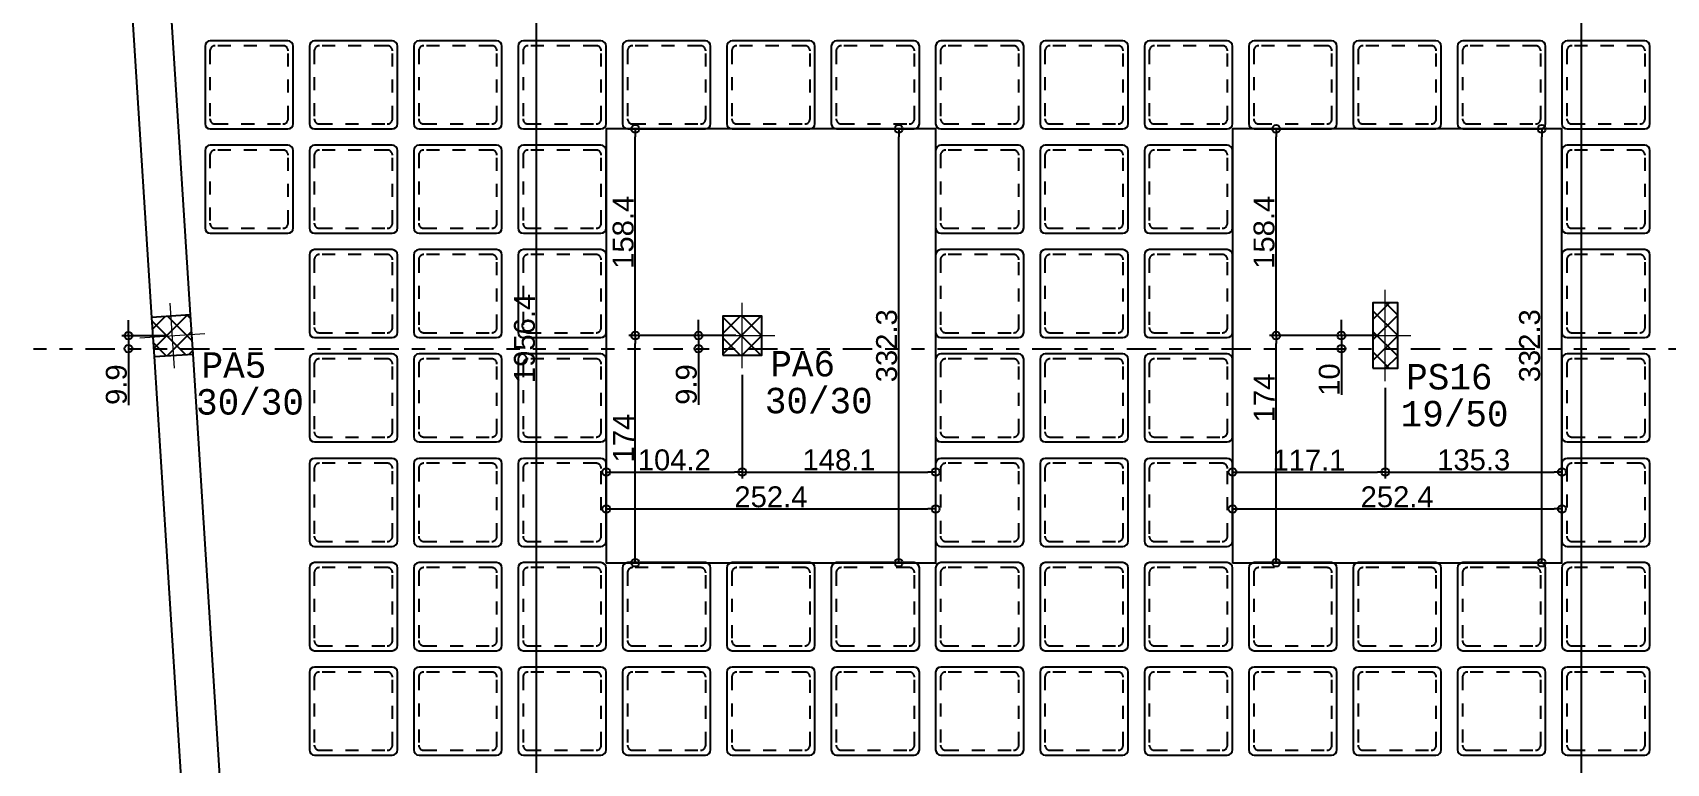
# Model space of a CAD drawing. Header units: millimetres. Extents: x -967 to 563, y -1588 to 506.
# Drawn here: x 30.44 to 42.95, y -235.16 to -229.56 of the extents above; entities that cross this region are included whole.
import ezdxf

# ---------------------------------------------------------------- set-up
doc = ezdxf.new("R2010")
doc.units = ezdxf.units.MM
for name, pattern in [('CYPE_RAYAPUNTOPUNTO', [0.45, 0.225, -0.075, 0, -0.075, 0, -0.075]), ('DASHDOT', [1, 0.5, -0.25, 0, -0.25]), ('ESTILO_TQS_0001', [1, 0.7, -0.3])]:
    doc.linetypes.add(name, pattern=pattern)
for name, color, linetype in [('1', 5, 'Continuous'), ('12', 4, 'Continuous'), ('208', 13, 'Continuous'), ('251', 5, 'Continuous'), ('252', 153, 'ESTILO_TQS_0001'), ('4', 2, 'Continuous'), ('9', 7, 'Continuous'), ('COTAS', 1, 'Continuous'), ('EIXOS', 8, 'DASHDOT')]:
    doc.layers.add(name, color=color, linetype=linetype)
doc.layers.add('PILAR_EIXOS', color=1, linetype='Continuous', lineweight=0)
doc.styles.add('ARIAL', font='arial.ttf')
doc.styles.add('TQS_LUCIDA_CONSOLE', font='lucon.TTF')
doc.dimstyles.new('AVILLA 100 2', dxfattribs={"dimtxt": 0.16, "dimasz": 0.06, "dimexe": 0.05, "dimexo": 0.05, "dimgap": 0.01, "dimtad": 3, "dimdec": 1, "dimlfac": 100, "dimzin": 9, "dimdsep": 46, "dimtxsty": 'ARIAL', "dimblk": 'ORIGIN', "dimcen": 1.5, "dimclrd": 10, "dimclre": 10, "dimclrt": 7, "dimadec": 0, "dimazin": 0, "dimtfac": 1, "dimtdec": 1, "dimtmove": 0, "dimatfit": 1, "dimfxl": 1, "dimarcsym": 0})
pattern_1 = [(45, (685.15059, -106.08026), (-0.078577241, 0.078577241), []), (135, (685.15059, -106.08026), (-0.078577241, -0.078577241), [])]

# ---------------------------------------------------------------- blocks, each defined once
blk = doc.blocks.new('_VAONER063700637000750007500')
at = {"layer": '251', "color": 8}
for p, q in [((-33.725, 29.725), (-33.725, -29.725)), ((29.725, 33.725), (-29.725, 33.725)), ((33.725, -29.725), (33.725, 29.725)), ((-29.725, -33.725), (29.725, -33.725))]:
    blk.add_line(p, q, dxfattribs=at)
for centre, start, end in [((-29.725, 29.725), 90, 180), ((29.725, 29.725), 0, 90), ((-29.725, -29.725), 180, 270), ((29.725, -29.725), 270, 0)]:
    blk.add_arc(centre, 4, start, end, dxfattribs=at)
at = {"layer": '252', "color": 8}
for p, q in [((-29.975, 25.975), (-29.975, -25.975)), ((25.975, 29.975), (-25.975, 29.975)), ((29.975, -25.975), (29.975, 25.975)), ((-25.975, -29.975), (25.975, -29.975))]:
    blk.add_line(p, q, dxfattribs=at)
for centre, start, end in [((-25.975, 25.975), 90, 180), ((25.975, 25.975), 0, 90), ((-25.975, -25.975), 180, 270), ((25.975, -25.975), 270, 0)]:
    blk.add_arc(centre, 4, start, end, dxfattribs=at)
blk = doc.blocks.new('NERVURADA TÉRREO 1 MODELO 2 (LO) R0')
at = {"layer": '208', "xscale": 0.01, "yscale": 0.01, "zscale": 0.01}
for p in [(704.271, -743.129), (705.07, -743.129), (705.87, -743.129), (706.669, -743.129), (707.469, -743.129), (708.268, -743.129), (709.068, -743.129), (709.867, -743.129), (710.667, -743.129), (711.466, -743.129), (712.266, -743.129), (713.065, -743.129), (713.865, -743.129), (714.664, -743.129), (704.271, -743.928), (705.07, -743.928), (705.87, -743.928), (706.669, -743.928), (709.867, -743.928), (710.667, -743.928), (711.466, -743.928), (714.664, -743.928), (705.07, -744.728), (705.87, -744.728), (706.669, -744.728), (709.867, -744.728), (710.667, -744.728), (711.466, -744.728), (714.664, -744.728), (705.07, -745.527), (705.87, -745.527), (706.669, -745.527), (709.867, -745.527), (710.667, -745.527), (711.466, -745.527), (714.664, -745.527), (705.07, -746.327), (705.87, -746.327), (706.669, -746.327), (709.867, -746.327), (710.667, -746.327), (711.466, -746.327), (714.664, -746.327), (705.07, -747.126), (705.87, -747.126), (706.669, -747.126), (707.469, -747.126), (708.268, -747.126), (709.068, -747.126), (709.867, -747.126), (710.667, -747.126), (711.466, -747.126), (712.266, -747.126), (713.065, -747.126), (713.865, -747.126), (714.664, -747.126), (705.07, -747.926), (705.87, -747.926), (706.669, -747.926), (707.469, -747.926), (708.268, -747.926), (709.068, -747.926), (709.867, -747.926), (710.667, -747.926), (711.466, -747.926), (712.266, -747.926), (713.065, -747.926), (713.865, -747.926), (714.664, -747.926)]:
    blk.add_blockref('_VAONER063700637000750007500', p, dxfattribs=at)
blk = doc.blocks.new('Eixos do pilar')
at = {"layer": 'PILAR_EIXOS'}
for p, q in [((0, -0.5), (0, 0.5)), ((-0.5, 0), (0.5, 0))]:
    blk.add_line(p, q, dxfattribs=at)
blk = doc.blocks.new('_Origin')
at = {"color": 0, "linetype": 'ByBlock', "lineweight": -2}
blk.add_line((0, 0), (-1, 0), dxfattribs=at)
blk.add_circle((0, 0), 0.5, dxfattribs=at)
blk = doc.blocks.new('*D52')
at = {"layer": 'COTAS', "color": 10, "linetype": 'ByBlock', "lineweight": -2, "transparency": 16777216}
for p, q in [((702.869, -135.1), (701.288, -135.1)), ((701.338, -145.09), (701.338, -135.16))]:
    blk.add_line(p, q, dxfattribs=at)
at = {"layer": 'Defpoints', "color": 0, "linetype": 'ByBlock', "transparency": 16777216}
for p in [(701.338, -135.1), (702.919, -135.1), (701.338, -145.15)]:
    blk.add_point(p, dxfattribs=at)
at = {"layer": 'COTAS', "color": 10, "linetype": 'ByBlock', "lineweight": -2, "transparency": 16777216, "xscale": 0.06, "yscale": 0.06, "zscale": 0.06}
for p, rotation in [((701.338, -135.1), 90), ((701.338, -145.15), 270)]:
    blk.add_blockref('_Origin', p, dxfattribs=dict(at, rotation=rotation))
at = {"layer": 'COTAS', "color": 7, "linetype": 'ByBlock', "transparency": 16777216, "insert": (701.246, -140.125), "char_height": 0.16, "attachment_point": 5, "rotation": 90, "style": 'ARIAL'}
blk.add_mtext('1005', dxfattribs=at)
blk = doc.blocks.new('*D783')
at = {"layer": 'COTAS', "color": 10, "linetype": 'ByBlock', "lineweight": -2, "transparency": 16777216}
blk.add_line((823.652, -608.57), (823.652, -567.37), dxfattribs=at)
at = {"layer": 'Defpoints', "color": 0, "linetype": 'ByBlock', "transparency": 16777216}
for p in [(823.652, -567.31), (823.652, -567.31), (823.652, -608.63)]:
    blk.add_point(p, dxfattribs=at)
at = {"layer": 'COTAS', "color": 10, "linetype": 'ByBlock', "lineweight": -2, "transparency": 16777216, "xscale": 0.06, "yscale": 0.06, "zscale": 0.06}
for p, rotation in [((823.652, -567.31), 90), ((823.652, -608.63), 270)]:
    blk.add_blockref('_Origin', p, dxfattribs=dict(at, rotation=rotation))
at = {"layer": 'COTAS', "color": 7, "linetype": 'ByBlock', "transparency": 16777216, "insert": (823.56, -587.97), "char_height": 0.16, "attachment_point": 5, "rotation": 90, "style": 'ARIAL'}
blk.add_mtext('4132', dxfattribs=at)
blk = doc.blocks.new('*D825')
at = {"layer": 'COTAS', "color": 10, "linetype": 'ByBlock', "lineweight": -2, "transparency": 16777216}
for p, q in [((817.224, -577.37), (817.224, -578.165)), ((816.242, -578.115), (817.164, -578.115))]:
    blk.add_line(p, q, dxfattribs=at)
at = {"layer": 'Defpoints', "color": 0, "linetype": 'ByBlock', "transparency": 16777216}
for p in [(817.224, -577.32), (816.182, -578.115), (817.224, -578.115)]:
    blk.add_point(p, dxfattribs=at)
at = {"layer": 'COTAS', "color": 10, "linetype": 'ByBlock', "lineweight": -2, "transparency": 16777216, "xscale": 0.06, "yscale": 0.06, "zscale": 0.06, "rotation": 180}
blk.add_blockref('_Origin', (816.182, -578.115), dxfattribs=at)
at = {"layer": 'COTAS', "color": 10, "linetype": 'ByBlock', "lineweight": -2, "transparency": 16777216, "xscale": 0.06, "yscale": 0.06, "zscale": 0.06}
blk.add_blockref('_Origin', (817.224, -578.115), dxfattribs=at)
at = {"layer": 'COTAS', "color": 7, "linetype": 'ByBlock', "transparency": 16777216, "insert": (816.703, -578.023), "char_height": 0.16, "attachment_point": 5, "style": 'ARIAL'}
blk.add_mtext('104.2', dxfattribs=at)
blk = doc.blocks.new('*D826')
at = {"layer": 'COTAS', "color": 10, "linetype": 'ByBlock', "lineweight": -2, "transparency": 16777216}
for p, q in [((817.224, -577.37), (817.224, -578.165)), ((817.284, -578.115), (818.645, -578.115))]:
    blk.add_line(p, q, dxfattribs=at)
at = {"layer": 'Defpoints', "color": 0, "linetype": 'ByBlock', "transparency": 16777216}
for p in [(817.224, -577.32), (818.705, -578.115), (818.705, -578.115)]:
    blk.add_point(p, dxfattribs=at)
at = {"layer": 'COTAS', "color": 10, "linetype": 'ByBlock', "lineweight": -2, "transparency": 16777216, "xscale": 0.06, "yscale": 0.06, "zscale": 0.06, "rotation": 180}
blk.add_blockref('_Origin', (817.224, -578.115), dxfattribs=at)
at = {"layer": 'COTAS', "color": 10, "linetype": 'ByBlock', "lineweight": -2, "transparency": 16777216, "xscale": 0.06, "yscale": 0.06, "zscale": 0.06}
blk.add_blockref('_Origin', (818.705, -578.115), dxfattribs=at)
at = {"layer": 'COTAS', "color": 7, "linetype": 'ByBlock', "transparency": 16777216, "insert": (817.965, -578.023), "char_height": 0.16, "attachment_point": 5, "style": 'ARIAL'}
blk.add_mtext('148.1', dxfattribs=at)
blk = doc.blocks.new('*D827')
at = {"layer": 'COTAS', "color": 10, "linetype": 'ByBlock', "lineweight": -2, "transparency": 16777216}
blk.add_line((816.242, -578.398), (818.645, -578.398), dxfattribs=at)
at = {"layer": 'Defpoints', "color": 0, "linetype": 'ByBlock', "transparency": 16777216}
for p in [(816.182, -578.398), (818.705, -578.398), (818.705, -578.398)]:
    blk.add_point(p, dxfattribs=at)
at = {"layer": 'COTAS', "color": 10, "linetype": 'ByBlock', "lineweight": -2, "transparency": 16777216, "xscale": 0.06, "yscale": 0.06, "zscale": 0.06, "rotation": 180}
blk.add_blockref('_Origin', (816.182, -578.398), dxfattribs=at)
at = {"layer": 'COTAS', "color": 10, "linetype": 'ByBlock', "lineweight": -2, "transparency": 16777216, "xscale": 0.06, "yscale": 0.06, "zscale": 0.06}
blk.add_blockref('_Origin', (818.705, -578.398), dxfattribs=at)
at = {"layer": 'COTAS', "color": 7, "linetype": 'ByBlock', "transparency": 16777216, "insert": (817.443, -578.306), "char_height": 0.16, "attachment_point": 5, "style": 'ARIAL'}
blk.add_mtext('252.4', dxfattribs=at)
blk = doc.blocks.new('*D828')
at = {"layer": 'COTAS', "color": 10, "linetype": 'ByBlock', "lineweight": -2, "transparency": 16777216}
for p, q in [((816.979, -577.07), (816.354, -577.07)), ((816.404, -578.75), (816.404, -577.13))]:
    blk.add_line(p, q, dxfattribs=at)
at = {"layer": 'Defpoints', "color": 0, "linetype": 'ByBlock', "transparency": 16777216}
for p in [(816.404, -577.07), (817.029, -577.07), (816.404, -578.81)]:
    blk.add_point(p, dxfattribs=at)
at = {"layer": 'COTAS', "color": 10, "linetype": 'ByBlock', "lineweight": -2, "transparency": 16777216, "xscale": 0.06, "yscale": 0.06, "zscale": 0.06}
for p, rotation in [((816.404, -577.07), 90), ((816.404, -578.81), 270)]:
    blk.add_blockref('_Origin', p, dxfattribs=dict(at, rotation=rotation))
at = {"layer": 'COTAS', "color": 7, "linetype": 'ByBlock', "transparency": 16777216, "insert": (816.314, -577.855), "char_height": 0.16, "attachment_point": 5, "rotation": 90, "style": 'ARIAL'}
blk.add_mtext('174', dxfattribs=at)
blk = doc.blocks.new('*D829')
at = {"layer": 'COTAS', "color": 10, "linetype": 'ByBlock', "lineweight": -2, "transparency": 16777216}
for p, q in [((816.404, -577.01), (816.404, -575.547)), ((816.979, -577.07), (816.354, -577.07))]:
    blk.add_line(p, q, dxfattribs=at)
at = {"layer": 'Defpoints', "color": 0, "linetype": 'ByBlock', "transparency": 16777216}
for p in [(816.404, -575.487), (816.404, -575.487), (817.029, -577.07)]:
    blk.add_point(p, dxfattribs=at)
at = {"layer": 'COTAS', "color": 10, "linetype": 'ByBlock', "lineweight": -2, "transparency": 16777216, "xscale": 0.06, "yscale": 0.06, "zscale": 0.06}
for p, rotation in [((816.404, -575.487), 90), ((816.404, -577.07), 270)]:
    blk.add_blockref('_Origin', p, dxfattribs=dict(at, rotation=rotation))
at = {"layer": 'COTAS', "color": 7, "linetype": 'ByBlock', "transparency": 16777216, "insert": (816.312, -576.279), "char_height": 0.16, "attachment_point": 5, "rotation": 90, "style": 'ARIAL'}
blk.add_mtext('158.4', dxfattribs=at)
blk = doc.blocks.new('*D830')
at = {"layer": 'COTAS', "color": 10, "linetype": 'ByBlock', "lineweight": -2, "transparency": 16777216}
blk.add_line((818.422, -578.75), (818.422, -575.547), dxfattribs=at)
at = {"layer": 'Defpoints', "color": 0, "linetype": 'ByBlock', "transparency": 16777216}
for p in [(818.422, -575.487), (818.422, -575.487), (818.422, -578.81)]:
    blk.add_point(p, dxfattribs=at)
at = {"layer": 'COTAS', "color": 10, "linetype": 'ByBlock', "lineweight": -2, "transparency": 16777216, "xscale": 0.06, "yscale": 0.06, "zscale": 0.06}
for p, rotation in [((818.422, -575.487), 90), ((818.422, -578.81), 270)]:
    blk.add_blockref('_Origin', p, dxfattribs=dict(at, rotation=rotation))
at = {"layer": 'COTAS', "color": 7, "linetype": 'ByBlock', "transparency": 16777216, "insert": (818.33, -577.148), "char_height": 0.16, "attachment_point": 5, "rotation": 90, "style": 'ARIAL'}
blk.add_mtext('332.3', dxfattribs=at)
blk = doc.blocks.new('*D831')
at = {"layer": 'COTAS', "color": 10, "linetype": 'ByBlock', "lineweight": -2, "transparency": 16777216}
for p, q in [((822.149, -577.47), (822.149, -578.165)), ((821.039, -578.115), (822.089, -578.115))]:
    blk.add_line(p, q, dxfattribs=at)
at = {"layer": 'Defpoints', "color": 0, "linetype": 'ByBlock', "transparency": 16777216}
for p in [(822.149, -577.42), (820.979, -578.115), (822.149, -578.115)]:
    blk.add_point(p, dxfattribs=at)
at = {"layer": 'COTAS', "color": 10, "linetype": 'ByBlock', "lineweight": -2, "transparency": 16777216, "xscale": 0.06, "yscale": 0.06, "zscale": 0.06, "rotation": 180}
blk.add_blockref('_Origin', (820.979, -578.115), dxfattribs=at)
at = {"layer": 'COTAS', "color": 10, "linetype": 'ByBlock', "lineweight": -2, "transparency": 16777216, "xscale": 0.06, "yscale": 0.06, "zscale": 0.06}
blk.add_blockref('_Origin', (822.149, -578.115), dxfattribs=at)
at = {"layer": 'COTAS', "color": 7, "linetype": 'ByBlock', "transparency": 16777216, "insert": (821.564, -578.024), "char_height": 0.16, "attachment_point": 5, "style": 'ARIAL'}
blk.add_mtext('117.1', dxfattribs=at)
blk = doc.blocks.new('*D832')
at = {"layer": 'COTAS', "color": 10, "linetype": 'ByBlock', "lineweight": -2, "transparency": 16777216}
for p, q in [((822.149, -577.47), (822.149, -578.165)), ((822.209, -578.115), (823.442, -578.115))]:
    blk.add_line(p, q, dxfattribs=at)
at = {"layer": 'Defpoints', "color": 0, "linetype": 'ByBlock', "transparency": 16777216}
for p in [(822.149, -577.42), (823.502, -578.115), (823.502, -578.115)]:
    blk.add_point(p, dxfattribs=at)
at = {"layer": 'COTAS', "color": 10, "linetype": 'ByBlock', "lineweight": -2, "transparency": 16777216, "xscale": 0.06, "yscale": 0.06, "zscale": 0.06, "rotation": 180}
blk.add_blockref('_Origin', (822.149, -578.115), dxfattribs=at)
at = {"layer": 'COTAS', "color": 10, "linetype": 'ByBlock', "lineweight": -2, "transparency": 16777216, "xscale": 0.06, "yscale": 0.06, "zscale": 0.06}
blk.add_blockref('_Origin', (823.502, -578.115), dxfattribs=at)
at = {"layer": 'COTAS', "color": 7, "linetype": 'ByBlock', "transparency": 16777216, "insert": (822.826, -578.023), "char_height": 0.16, "attachment_point": 5, "style": 'ARIAL'}
blk.add_mtext('135.3', dxfattribs=at)
blk = doc.blocks.new('*D833')
at = {"layer": 'COTAS', "color": 10, "linetype": 'ByBlock', "lineweight": -2, "transparency": 16777216}
blk.add_line((821.039, -578.398), (823.442, -578.398), dxfattribs=at)
at = {"layer": 'Defpoints', "color": 0, "linetype": 'ByBlock', "transparency": 16777216}
for p in [(820.979, -578.398), (823.502, -578.398), (823.502, -578.398)]:
    blk.add_point(p, dxfattribs=at)
at = {"layer": 'COTAS', "color": 10, "linetype": 'ByBlock', "lineweight": -2, "transparency": 16777216, "xscale": 0.06, "yscale": 0.06, "zscale": 0.06, "rotation": 180}
blk.add_blockref('_Origin', (820.979, -578.398), dxfattribs=at)
at = {"layer": 'COTAS', "color": 10, "linetype": 'ByBlock', "lineweight": -2, "transparency": 16777216, "xscale": 0.06, "yscale": 0.06, "zscale": 0.06}
blk.add_blockref('_Origin', (823.502, -578.398), dxfattribs=at)
at = {"layer": 'COTAS', "color": 7, "linetype": 'ByBlock', "transparency": 16777216, "insert": (822.24, -578.306), "char_height": 0.16, "attachment_point": 5, "style": 'ARIAL'}
blk.add_mtext('252.4', dxfattribs=at)
blk = doc.blocks.new('*D834')
at = {"layer": 'COTAS', "color": 10, "linetype": 'ByBlock', "lineweight": -2, "transparency": 16777216}
for p, q in [((821.904, -577.07), (821.263, -577.07)), ((821.313, -578.75), (821.313, -577.13))]:
    blk.add_line(p, q, dxfattribs=at)
at = {"layer": 'Defpoints', "color": 0, "linetype": 'ByBlock', "transparency": 16777216}
for p in [(821.313, -577.07), (821.954, -577.07), (821.313, -578.81)]:
    blk.add_point(p, dxfattribs=at)
at = {"layer": 'COTAS', "color": 10, "linetype": 'ByBlock', "lineweight": -2, "transparency": 16777216, "xscale": 0.06, "yscale": 0.06, "zscale": 0.06}
for p, rotation in [((821.313, -577.07), 90), ((821.313, -578.81), 270)]:
    blk.add_blockref('_Origin', p, dxfattribs=dict(at, rotation=rotation))
at = {"layer": 'COTAS', "color": 7, "linetype": 'ByBlock', "transparency": 16777216, "insert": (821.222, -577.548), "char_height": 0.16, "attachment_point": 5, "rotation": 90, "style": 'ARIAL'}
blk.add_mtext('174', dxfattribs=at)
blk = doc.blocks.new('*D835')
at = {"layer": 'COTAS', "color": 10, "linetype": 'ByBlock', "lineweight": -2, "transparency": 16777216}
for p, q in [((821.313, -577.01), (821.313, -575.547)), ((821.904, -577.07), (821.263, -577.07))]:
    blk.add_line(p, q, dxfattribs=at)
at = {"layer": 'Defpoints', "color": 0, "linetype": 'ByBlock', "transparency": 16777216}
for p in [(821.313, -575.487), (821.313, -575.487), (821.954, -577.07)]:
    blk.add_point(p, dxfattribs=at)
at = {"layer": 'COTAS', "color": 10, "linetype": 'ByBlock', "lineweight": -2, "transparency": 16777216, "xscale": 0.06, "yscale": 0.06, "zscale": 0.06}
for p, rotation in [((821.313, -575.487), 90), ((821.313, -577.07), 270)]:
    blk.add_blockref('_Origin', p, dxfattribs=dict(at, rotation=rotation))
at = {"layer": 'COTAS', "color": 7, "linetype": 'ByBlock', "transparency": 16777216, "insert": (821.221, -576.279), "char_height": 0.16, "attachment_point": 5, "rotation": 90, "style": 'ARIAL'}
blk.add_mtext('158.4', dxfattribs=at)
blk = doc.blocks.new('*D836')
at = {"layer": 'COTAS', "color": 10, "linetype": 'ByBlock', "lineweight": -2, "transparency": 16777216}
blk.add_line((823.347, -578.75), (823.347, -575.547), dxfattribs=at)
at = {"layer": 'Defpoints', "color": 0, "linetype": 'ByBlock', "transparency": 16777216}
for p in [(823.347, -575.487), (823.347, -575.487), (823.347, -578.81)]:
    blk.add_point(p, dxfattribs=at)
at = {"layer": 'COTAS', "color": 10, "linetype": 'ByBlock', "lineweight": -2, "transparency": 16777216, "xscale": 0.06, "yscale": 0.06, "zscale": 0.06}
for p, rotation in [((823.347, -575.487), 90), ((823.347, -578.81), 270)]:
    blk.add_blockref('_Origin', p, dxfattribs=dict(at, rotation=rotation))
at = {"layer": 'COTAS', "color": 7, "linetype": 'ByBlock', "transparency": 16777216, "insert": (823.255, -577.148), "char_height": 0.16, "attachment_point": 5, "rotation": 90, "style": 'ARIAL'}
blk.add_mtext('332.3', dxfattribs=at)
blk = doc.blocks.new('*D638')
at = {"layer": 'COTAS', "color": 10, "linetype": 'ByBlock', "lineweight": -2, "transparency": 16777216}
blk.add_line((815.648, -586.814), (815.648, -567.37), dxfattribs=at)
at = {"layer": 'Defpoints', "color": 0, "linetype": 'ByBlock', "transparency": 16777216}
for p in [(815.648, -567.31), (815.648, -567.31), (815.648, -586.874)]:
    blk.add_point(p, dxfattribs=at)
at = {"layer": 'COTAS', "color": 10, "linetype": 'ByBlock', "lineweight": -2, "transparency": 16777216, "xscale": 0.06, "yscale": 0.06, "zscale": 0.06}
for p, rotation in [((815.648, -567.31), 90), ((815.648, -586.874), 270)]:
    blk.add_blockref('_Origin', p, dxfattribs=dict(at, rotation=rotation))
at = {"layer": 'COTAS', "color": 7, "linetype": 'ByBlock', "transparency": 16777216, "insert": (815.556, -577.092), "char_height": 0.16, "attachment_point": 5, "rotation": 90, "style": 'ARIAL'}
blk.add_mtext('1956.4', dxfattribs=at)
blk = doc.blocks.new('*D643')
at = {"layer": 'COTAS', "color": 10, "linetype": 'ByBlock', "lineweight": -2, "transparency": 16777216}
for p, q in [((812.522, -577.011), (812.522, -576.951)), ((812.808, -577.071), (812.472, -577.071)), ((812.522, -577.071), (812.522, -577.17)), ((812.522, -577.23), (812.522, -577.602))]:
    blk.add_line(p, q, dxfattribs=at)
at = {"layer": 'Defpoints', "color": 0, "linetype": 'ByBlock', "transparency": 16777216}
for p in [(812.858, -577.071), (812.522, -577.17), (812.522, -577.17)]:
    blk.add_point(p, dxfattribs=at)
at = {"layer": 'COTAS', "color": 10, "linetype": 'ByBlock', "lineweight": -2, "transparency": 16777216, "xscale": 0.06, "yscale": 0.06, "zscale": 0.06}
for p, rotation in [((812.522, -577.071), 270), ((812.522, -577.17), 90)]:
    blk.add_blockref('_Origin', p, dxfattribs=dict(at, rotation=rotation))
at = {"layer": 'COTAS', "color": 7, "linetype": 'ByBlock', "transparency": 16777216, "insert": (812.43, -577.446), "char_height": 0.16, "attachment_point": 5, "rotation": 90, "style": 'ARIAL'}
blk.add_mtext('9.9', dxfattribs=at)
blk = doc.blocks.new('*D644')
at = {"layer": 'COTAS', "color": 10, "linetype": 'ByBlock', "lineweight": -2, "transparency": 16777216}
for p, q in [((816.888, -577.01), (816.888, -576.95)), ((817.174, -577.07), (816.838, -577.07)), ((816.888, -577.07), (816.888, -577.17)), ((816.888, -577.23), (816.888, -577.601))]:
    blk.add_line(p, q, dxfattribs=at)
at = {"layer": 'Defpoints', "color": 0, "linetype": 'ByBlock', "transparency": 16777216}
for p in [(817.224, -577.07), (816.888, -577.17), (816.888, -577.17)]:
    blk.add_point(p, dxfattribs=at)
at = {"layer": 'COTAS', "color": 10, "linetype": 'ByBlock', "lineweight": -2, "transparency": 16777216, "xscale": 0.06, "yscale": 0.06, "zscale": 0.06}
for p, rotation in [((816.888, -577.07), 270), ((816.888, -577.17), 90)]:
    blk.add_blockref('_Origin', p, dxfattribs=dict(at, rotation=rotation))
at = {"layer": 'COTAS', "color": 7, "linetype": 'ByBlock', "transparency": 16777216, "insert": (816.796, -577.445), "char_height": 0.16, "attachment_point": 5, "rotation": 90, "style": 'ARIAL'}
blk.add_mtext('9.9', dxfattribs=at)
blk = doc.blocks.new('*D645')
at = {"layer": 'COTAS', "color": 10, "linetype": 'ByBlock', "lineweight": -2, "transparency": 16777216}
for p, q in [((821.813, -577.01), (821.813, -576.95)), ((822.099, -577.07), (821.763, -577.07)), ((821.813, -577.07), (821.813, -577.17)), ((821.813, -577.23), (821.813, -577.524))]:
    blk.add_line(p, q, dxfattribs=at)
at = {"layer": 'Defpoints', "color": 0, "linetype": 'ByBlock', "transparency": 16777216}
for p in [(822.149, -577.07), (821.813, -577.17), (821.813, -577.17)]:
    blk.add_point(p, dxfattribs=at)
at = {"layer": 'COTAS', "color": 10, "linetype": 'ByBlock', "lineweight": -2, "transparency": 16777216, "xscale": 0.06, "yscale": 0.06, "zscale": 0.06}
for p, rotation in [((821.813, -577.07), 270), ((821.813, -577.17), 90)]:
    blk.add_blockref('_Origin', p, dxfattribs=dict(at, rotation=rotation))
at = {"layer": 'COTAS', "color": 7, "linetype": 'ByBlock', "transparency": 16777216, "insert": (821.721, -577.407), "char_height": 0.16, "attachment_point": 5, "rotation": 90, "style": 'ARIAL'}
blk.add_mtext('10', dxfattribs=at)
blk = doc.blocks.new('EIXOS DE OBRA TERREO1')
at = {"layer": 'EIXOS', "linetype": 'CYPE_RAYAPUNTOPUNTO'}
blk.add_line((699.3939, -145.1497), (774.5346, -145.1497), dxfattribs=at)
at = {"layer": 'COTAS', "linetype": 'ByBlock'}
dim = blk.add_linear_dim(base=(701.3379, -135.0997), p1=(701.3379, -145.1497), p2=(702.919, -135.0997), angle=90, dimstyle='AVILLA 100 2', override={"dimtmove": 1}, dxfattribs=at)
dim.commit()
dim.dimension.update_dxf_attribs({"geometry": '*D52', "text_midpoint": (701.2462, -140.1247)})
blk = doc.blocks.new('COTAS TÉRREO (LO) R0')
at = {"layer": 'COTAS', "linetype": 'ByBlock'}
for base, p1, p2, picture, middle in [((815.648, -567.3104), (815.648, -586.8744), (815.648, -567.3104), '*D638', (815.5563, -577.0924)), ((823.6517, -567.3104), (823.6517, -608.6304), (823.6517, -567.3104), '*D783', (823.56, -587.9704)), ((816.4038730866, -575.4868861132), (817.0291367312, -577.0703861132), (816.4038730866, -575.4868861132), '*D829', (816.3121814086, -576.2786361132)), ((818.422, -575.4869), (818.422, -578.8099), (818.422, -575.4869), '*D830', (818.3303, -577.1484)), ((821.3126400762, -575.4868861132), (821.9542448012, -577.0703861132), (821.3126400762, -575.4868861132), '*D835', (821.2209483981, -576.2786361132)), ((823.3471, -575.4869), (823.3471, -578.8099), (823.3471, -575.4869), '*D836', (823.2554, -577.1484)), ((812.5221, -577.1704), (812.8583, -577.0711), (812.5221, -577.1704), '*D643', (812.4304, -577.4462)), ((816.8881, -577.1696), (817.2242, -577.0704), (816.8881, -577.1696), '*D644', (816.7964, -577.4455)), ((821.8132, -577.1704), (822.1492, -577.0704), (821.8132, -577.1704), '*D645', (821.7215, -577.4072))]:
    dim = blk.add_linear_dim(base=base, p1=p1, p2=p2, angle=90, dimstyle='AVILLA 100 2', dxfattribs=at)
    dim.commit()
    dim.dimension.update_dxf_attribs({"geometry": picture, "text_midpoint": middle})
for base, p1, p2, picture, middle in [((816.4038730866, -577.0703861132), (816.4038730866, -578.8098861132), (817.0291367312, -577.0703861132), '*D828', (816.4038730866, -577.8548811837)), ((821.3126400762, -577.0703861132), (821.3126400762, -578.8098861132), (821.9542448012, -577.0703861132), '*D834', (821.3126400762, -577.5476916095))]:
    dim = blk.add_linear_dim(base=base, p1=p1, p2=p2, angle=90, dimstyle='AVILLA 100 2', dxfattribs=at)
    dim.commit()
    dim.dimension.update_dxf_attribs({"geometry": picture, "text_midpoint": middle, "dimtype": 128})
for base, p1, p2, picture, middle in [((817.2241, -578.1145), (816.1817, -578.1145), (817.2241, -577.3204), '*D825', (816.7029, -578.0228)), ((818.7052, -578.1145), (817.2241, -577.3204), (818.7052, -578.1145), '*D826', (817.9647, -578.0228)), ((822.1492448012, -578.1145018347), (820.9787448012, -578.1145018347), (822.1492448012, -577.4203861132), '*D831', (821.5639948012, -578.0241744131)), ((823.5022, -578.1145), (822.1492, -577.4204), (823.5022, -578.1145), '*D832', (822.8257, -578.0228)), ((818.7052448012, -578.3978861131), (816.1817448012, -578.3978861131), (818.7052448012, -578.3978861131), '*D827', (817.4434948012, -578.3061944351)), ((823.5022448012, -578.3978861131), (820.9787448012, -578.3978861131), (823.5022448012, -578.3978861131), '*D833', (822.2404948012, -578.3061944351))]:
    dim = blk.add_linear_dim(base=base, p1=p1, p2=p2, dimstyle='AVILLA 100 2', dxfattribs=at)
    dim.commit()
    dim.dimension.update_dxf_attribs({"geometry": picture, "text_midpoint": middle})

msp = doc.modelspace()

# ---------------------------------------------------------------- hatches: boundary and pattern name
at = {"linetype": 'ByBlock'}
h = msp.add_hatch(dxfattribs=at)
h.set_pattern_fill('ANSI37', color=4, scale=0.035)
h.set_pattern_definition(pattern_1)
h.paths.add_polyline_path([(31.6689, -232.023), (31.6498, -231.7236), (31.3504, -231.7427), (31.3695, -232.0421)])
h = msp.add_hatch(dxfattribs=at)
h.set_pattern_fill('ANSI37', color=4, scale=0.035)
h.set_pattern_definition(pattern_1)
h.paths.add_polyline_path([(35.7256, -232.0321), (36.0256, -232.0321), (36.0256, -231.7321), (35.7256, -231.7321)])
h = msp.add_hatch(dxfattribs=at)
h.set_pattern_fill('ANSI37', color=4, scale=0.035)
h.set_pattern_definition(pattern_1)
h.paths.add_polyline_path([(40.7057, -232.1321), (40.8957, -232.1321), (40.8957, -231.6321), (40.7057, -231.6321)])

# ---------------------------------------------------------------- linework, layer by layer
at = {"layer": '1'}
for points in [[(31.08, -227.492), (31.3503, -231.7427)], [(31.6497, -231.7236), (31.3794, -227.473)], [(34.8332, -233.6216), (37.3567, -233.6216), (37.3567, -230.2986), (34.8332, -230.2986), (34.8332, -233.6216)], [(39.6302, -233.6216), (42.1537, -233.6216), (42.1537, -230.2986), (39.6302, -230.2986), (39.6302, -233.6216)], [(31.3694, -232.0421), (31.6691, -236.7552)], [(31.9589, -236.5865), (31.6687, -232.023)]]:
    msp.add_lwpolyline(points, dxfattribs=at)
at = {"layer": '4'}
for points in [[(31.6689, -232.023), (31.6498, -231.7236), (31.3504, -231.7427), (31.3695, -232.0421), (31.6689, -232.023)], [(35.7256, -232.0321), (36.0256, -232.0321), (36.0256, -231.7321), (35.7256, -231.7321), (35.7256, -232.0321)], [(40.7057, -232.1321), (40.8957, -232.1321), (40.8957, -231.6321), (40.7057, -231.6321), (40.7057, -232.1321)]]:
    msp.add_lwpolyline(points, dxfattribs=at)

# ---------------------------------------------------------------- block references
at = {"color": 9, "linetype": 'ByBlock'}
msp.add_blockref('EIXOS DE OBRA TERREO1', (-672.1735, -86.8324), dxfattribs=at)
at = {"layer": 'COTAS', "color": 6, "linetype": 'ByBlock'}
msp.add_blockref('COTAS TÉRREO (LO) R0', (-781.3485, 345.1883), dxfattribs=at)
at = {"layer": 'COTAS', "color": 40, "linetype": 'ByBlock', "true_color": 0xf8d731}
msp.add_blockref('NERVURADA TÉRREO 1 MODELO 2 (LO) R0', (-672.1735, 513.1676), dxfattribs=at)
at = {"layer": 'PILAR_EIXOS', "xscale": 0.5, "yscale": 0.5, "rotation": 3.646999945791431}
msp.add_blockref('Eixos do pilar', (31.5096, -231.8829), dxfattribs=at)
at = {"layer": 'PILAR_EIXOS'}
for p, xscale, yscale in [((40.8007, -231.8821), 0.39, 0.7), ((35.8756, -231.8821), 0.5, 0.5)]:
    msp.add_blockref('Eixos do pilar', p, dxfattribs=dict(at, xscale=xscale, yscale=yscale))

# ---------------------------------------------------------------- texts
at = {"layer": '12', "linetype": 'Continuous', "style": 'TQS_LUCIDA_CONSOLE'}
for s, p in [('30/30', (31.6914, -232.487)), ('30/30', (36.0481, -232.477)), ('19/50', (40.9182, -232.577))]:
    msp.add_text(s, height=0.195, dxfattribs=at).set_placement(p)
at = {"layer": '9', "linetype": 'Continuous', "style": 'TQS_LUCIDA_CONSOLE'}
for s, p in [('PA6', (36.0906, -232.1946)), ('PA5', (31.7339, -232.2046)), ('PS16', (40.9607, -232.2946))]:
    msp.add_text(s, height=0.195, dxfattribs=at).set_placement(p)

doc.saveas('drawing.dxf')
